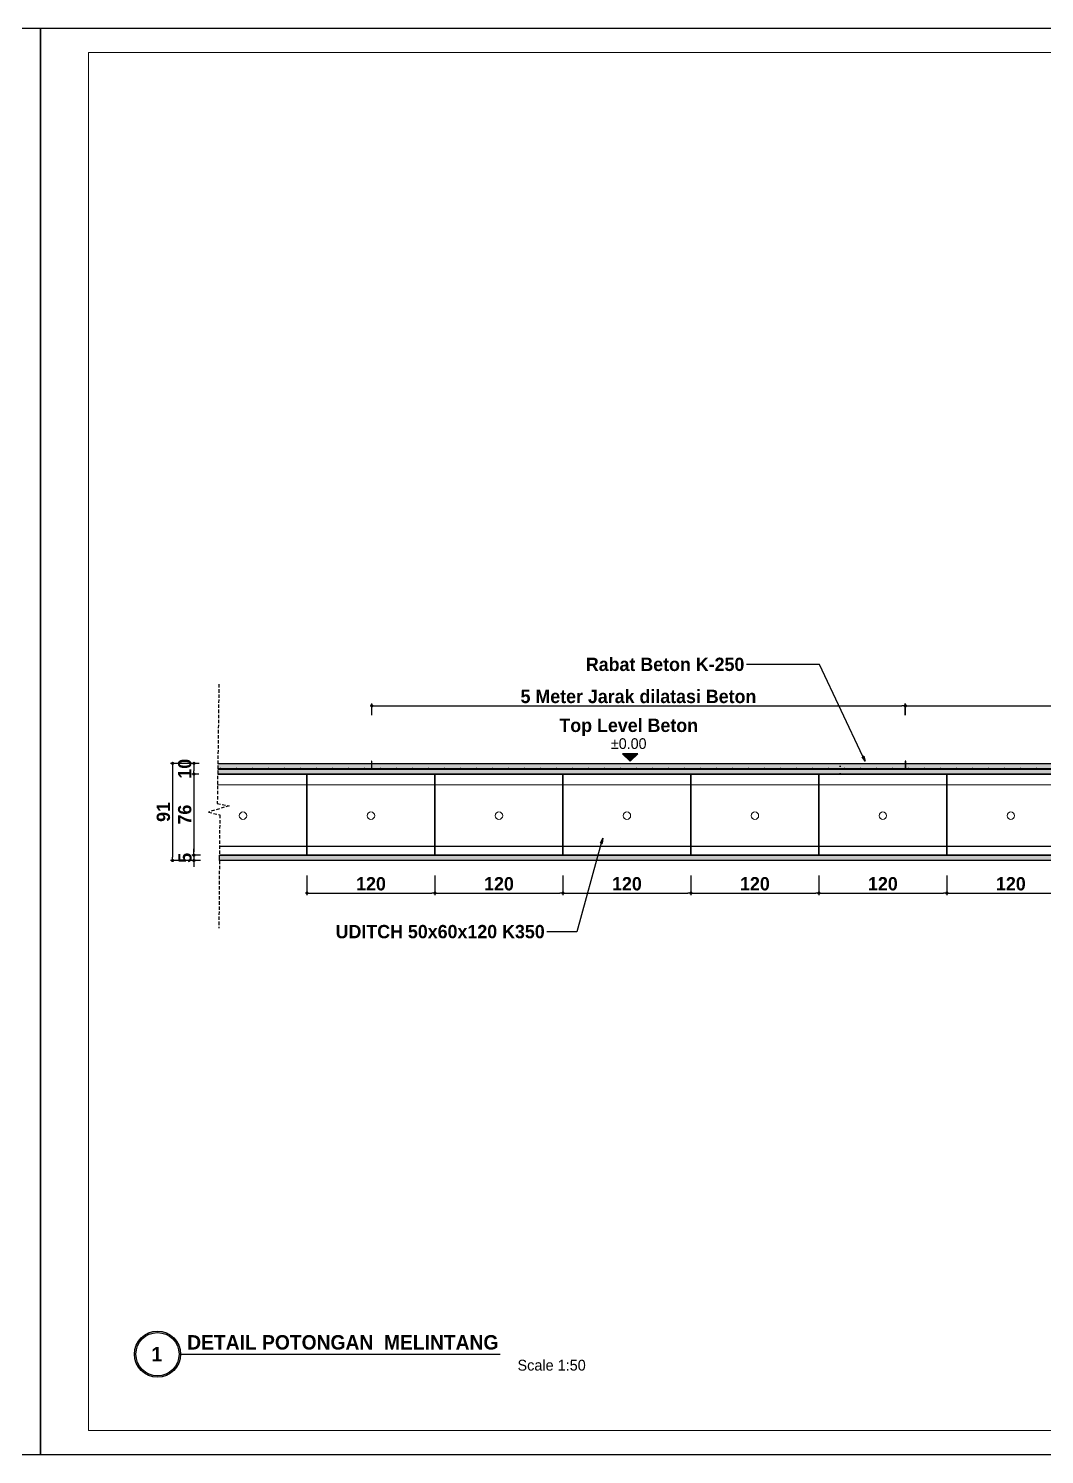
# Model space of a CAD drawing. Header units: centimetres. Extents: x -292707 to 138715, y -53922 to 66277.
# Drawn here: x 29714 to 30667, y -13009 to -11672 of the extents above; entities that cross this region are included whole.
import ezdxf
from ezdxf import colors
from ezdxf.entities.mleader import LeaderData, LeaderLine
from ezdxf.math import Vec2, Vec3

# ---------------------------------------------------------------- set-up
doc = ezdxf.new("R2010")
doc.units = ezdxf.units.CM
doc.linetypes.add('HIDDEN', pattern=[9.525, 6.35, -3.175])
for name, color, linetype in [('A-ALINE-3', 111, 'Continuous'), ('A-ALINE-4', 113, 'Continuous'), ('A-ALINE-7', 119, 'Continuous'), ('A-ANNOTATION', 144, 'Continuous'), ('A-DIM', 157, 'Continuous'), ('A-TEXT', 254, 'Continuous')]:
    doc.layers.add(name, color=color, linetype=linetype)
for name, color, linetype, lineweight, true_color in [('A-FILL-1', 250, 'Continuous', 0, 0x333333), ('A-FILL-2', 7, 'Continuous', 0, 0x4d4d4d), ('A-FILL-3', 7, 'Continuous', 0, 0x666666), ('A-FILL-7', 7, 'Continuous', 0, 0xcccccc)]:
    doc.layers.add(name, color=color, linetype=linetype, lineweight=lineweight, true_color=true_color)
doc.styles.add('Scale 50', font='GOTHICB.TTF', dxfattribs={"height": 12.5})
doc.styles.add('Scale 80', font='GOTHICB.TTF', dxfattribs={"height": 20})
doc.dimstyles.new('Scale 50', dxfattribs={"dimscale": 0, "dimtxt": 7.5, "dimasz": 3, "dimexe": 2, "dimexo": 2, "dimgap": 2, "dimtad": 1, "dimdec": 0, "dimtxsty": 'Scale 50', "dimblk": 'DOT', "dimcen": 2.5, "dimclrd": 256, "dimclre": 256, "dimclrt": 254, "dimadec": 0, "dimazin": 0, "dimtfac": 1, "dimtdec": 0, "dimtmove": 0, "dimatfit": 3, "dimldrblk": 'DOTSMALL', "dimfxl": 1, "dimtfillclr": 256, "dimlwd": -1, "dimlwe": -1, "dimarcsym": 0})

# ---------------------------------------------------------------- blocks, each defined once
blk = doc.blocks.new('jhgkjhkjhkjh')
at = {"layer": 'A-FILL-1', "ltscale": 0.25}
blk.add_lwpolyline([(-1286.61, 931.53), (-933.61, 931.53), (-933.61, 1218.53), (-1286.61, 1218.53)], close=True, dxfattribs=at)
at = {"layer": 'Defpoints'}
blk.add_lwpolyline([(-1296.61, 926.53), (-876.61, 926.53), (-876.61, 1223.53), (-1296.61, 1223.53)], close=True, dxfattribs=at)
blk = doc.blocks.new('A$Cee8faf8f')
at = {"layer": 'A-FILL-7'}
h = blk.add_hatch(color=256, dxfattribs=at)
h.dxf.hatch_style = 1
edge = h.paths.add_edge_path()
edge.add_arc((0.6, 0.6), 0.6, 0, 360)
at = {"layer": 'A-FILL-1', "ltscale": 0.25}
blk.add_circle((0.6, 0.6), 0.6, dxfattribs=at)
blk = doc.blocks.new('GFDFGGFDG')
at = {"ltscale": 0.25}
blk.add_lwpolyline([(14867.5, -12200.6), (14987.5, -12200.6), (14987.5, -12276.6), (14867.5, -12276.6)], close=True, dxfattribs=at)
at = {"layer": 'A-ALINE-3', "ltscale": 0.25}
blk.add_lwpolyline([(14867.5, -12276.6), (14987.5, -12276.6), (14987.5, -12268.6), (14867.5, -12268.6)], close=True, dxfattribs=at)
at = {"layer": 'A-FILL-2'}
for p, q in [((14867.5, -12200.6), (14870.5, -12200.6)), ((14867.5, -12210.6), (14867.5, -12200.6)), ((14896, -12200.6), (14870.5, -12200.6)), ((14899, -12200.6), (14896, -12200.6)), ((14924.5, -12200.6), (14899, -12200.6)), ((14924.5, -12200.6), (14927.5, -12200.6)), ((14927.5, -12200.6), (14930.5, -12200.6)), ((14956, -12200.6), (14930.5, -12200.6)), ((14959, -12200.6), (14956, -12200.6)), ((14984.5, -12200.6), (14959, -12200.6)), ((14984.5, -12200.6), (14987.5, -12200.6)), ((14987.5, -12200.6), (14987.5, -12210.6)), ((14867.5, -12210.6), (14870.5, -12210.6)), ((14867.5, -12210.6), (14867.5, -12260.6)), ((14870.5, -12210.6), (14896, -12210.6)), ((14899, -12210.6), (14896, -12210.6)), ((14899, -12210.6), (14924.5, -12210.6)), ((14924.5, -12210.6), (14927.5, -12210.6)), ((14927.5, -12210.6), (14930.5, -12210.6)), ((14930.5, -12210.6), (14956, -12210.6)), ((14959, -12210.6), (14956, -12210.6)), ((14959, -12210.6), (14984.5, -12210.6)), ((14984.5, -12210.6), (14987.5, -12210.6)), ((14987.5, -12210.6), (14987.5, -12260.6)), ((14867.5, -12268.6), (14867.5, -12260.6)), ((14867.5, -12268.6), (14867.5, -12269.6)), ((14924, -12268.6), (14867.5, -12268.6)), ((14924, -12268.6), (14931, -12268.6)), ((14987.5, -12268.6), (14931, -12268.6)), ((14987.5, -12268.6), (14987.5, -12260.6)), ((14987.5, -12269.6), (14987.5, -12268.6)), ((14867.5, -12269.6), (14867.5, -12276.6)), ((14867.5, -12276.6), (14987.5, -12276.6)), ((14987.5, -12269.6), (14987.5, -12276.6))]:
    blk.add_line(p, q, dxfattribs=at)
at = {"layer": 'A-FILL-2', "ltscale": 0.25}
blk.add_circle((14927.5, -12239.6), 3.5, dxfattribs=at)
blk = doc.blocks.new('*U587')
at = {"layer": 'A-ANNOTATION'}
h = blk.add_hatch(color=256, dxfattribs=at)
h.dxf.hatch_style = 1
h.paths.add_polyline_path([(62379.6, 26197.9, 1), (62443.6, 26197.9, 1)])
h.paths.add_polyline_path([(62441.6, 26197.9, -1), (62381.6, 26197.9, -1)], flags=16)
blk.add_lwpolyline([(62443.6, 26197.9), (62887.8, 26197.9)], dxfattribs=at)
for radius in [32, 30]:
    blk.add_circle((62411.6, 26197.9), radius, dxfattribs=at)
blk = doc.blocks.new('_Dot')
at = {"color": 0, "linetype": 'ByBlock', "lineweight": -2}
blk.add_line((-0.5, 0), (-1, 0), dxfattribs=at)
at = {"color": 0, "linetype": 'ByBlock', "const_width": 0.5}
blk.add_lwpolyline([(-0.25, 0, 1), (0.25, 0, 1)], format="xyb", close=True, dxfattribs=at)
blk = doc.blocks.new('*D969')
at = {"layer": 'A-DIM', "ltscale": 0.25, "transparency": 16777216}
for p, q in [((29975.1, -12466), (29975.1, -12484.5)), ((30095.1, -12466), (30095.1, -12484.5)), ((29978.1, -12482.5), (30092.1, -12482.5))]:
    blk.add_line(p, q, dxfattribs=at)
at = {"layer": 'Defpoints', "color": 0, "ltscale": 0.25, "transparency": 16777216}
for p in [(29975.1, -12464), (30095.1, -12464), (30095.1, -12482.5)]:
    blk.add_point(p, dxfattribs=at)
at = {"layer": 'A-DIM', "ltscale": 0.25, "transparency": 16777216, "xscale": 3, "yscale": 3, "zscale": 3, "rotation": 180}
blk.add_blockref('_Dot', (29975.1, -12482.5), dxfattribs=at)
at = {"layer": 'A-DIM', "ltscale": 0.25, "transparency": 16777216, "xscale": 3, "yscale": 3, "zscale": 3}
blk.add_blockref('_Dot', (30095.1, -12482.5), dxfattribs=at)
at = {"layer": 'A-DIM', "color": 254, "ltscale": 0.25, "transparency": 16777216, "insert": (30035.1, -12473.9), "char_height": 12.5, "attachment_point": 5, "style": 'Scale 50'}
blk.add_mtext('120', dxfattribs=at)
blk = doc.blocks.new('_DotSmall')
at = {"color": 0, "linetype": 'ByBlock', "const_width": 0.5}
blk.add_lwpolyline([(-0.0625, 0, 1), (0.0625, 0, 1)], format="xyb", close=True, dxfattribs=at)
blk = doc.blocks.new('*D970')
at = {"layer": 'A-DIM', "ltscale": 5, "transparency": 16777216}
for p, q in [((30095.1, -12466), (30095.1, -12484.5)), ((30215.1, -12466), (30215.1, -12484.5)), ((30098.1, -12482.5), (30212.1, -12482.5))]:
    blk.add_line(p, q, dxfattribs=at)
at = {"layer": 'Defpoints', "color": 0, "ltscale": 5, "transparency": 16777216}
for p in [(30095.1, -12464), (30215.1, -12464), (30215.1, -12482.5)]:
    blk.add_point(p, dxfattribs=at)
at = {"layer": 'A-DIM', "ltscale": 5, "transparency": 16777216, "xscale": 3, "yscale": 3, "zscale": 3, "rotation": 180}
blk.add_blockref('_Dot', (30095.1, -12482.5), dxfattribs=at)
at = {"layer": 'A-DIM', "ltscale": 5, "transparency": 16777216, "xscale": 3, "yscale": 3, "zscale": 3}
blk.add_blockref('_Dot', (30215.1, -12482.5), dxfattribs=at)
at = {"layer": 'A-DIM', "color": 254, "ltscale": 5, "transparency": 16777216, "insert": (30155.1, -12473.9), "char_height": 12.5, "attachment_point": 5, "style": 'Scale 50'}
blk.add_mtext('120', dxfattribs=at)
blk = doc.blocks.new('*D975')
at = {"layer": 'A-DIM', "ltscale": 5, "transparency": 16777216}
for p, q in [((30215.1, -12466), (30215.1, -12484.5)), ((30335.1, -12466), (30335.1, -12484.5)), ((30218.1, -12482.5), (30332.1, -12482.5))]:
    blk.add_line(p, q, dxfattribs=at)
at = {"layer": 'Defpoints', "color": 0, "ltscale": 5, "transparency": 16777216}
for p in [(30215.1, -12464), (30335.1, -12464), (30335.1, -12482.5)]:
    blk.add_point(p, dxfattribs=at)
at = {"layer": 'A-DIM', "ltscale": 5, "transparency": 16777216, "xscale": 3, "yscale": 3, "zscale": 3, "rotation": 180}
blk.add_blockref('_Dot', (30215.1, -12482.5), dxfattribs=at)
at = {"layer": 'A-DIM', "ltscale": 5, "transparency": 16777216, "xscale": 3, "yscale": 3, "zscale": 3}
blk.add_blockref('_Dot', (30335.1, -12482.5), dxfattribs=at)
at = {"layer": 'A-DIM', "color": 254, "ltscale": 5, "transparency": 16777216, "insert": (30275.1, -12473.9), "char_height": 12.5, "attachment_point": 5, "style": 'Scale 50'}
blk.add_mtext('120', dxfattribs=at)
blk = doc.blocks.new('*D976')
at = {"layer": 'A-DIM', "ltscale": 5, "transparency": 16777216}
for p, q in [((30335.1, -12466), (30335.1, -12484.5)), ((30455.1, -12466), (30455.1, -12484.5)), ((30338.1, -12482.5), (30452.1, -12482.5))]:
    blk.add_line(p, q, dxfattribs=at)
at = {"layer": 'Defpoints', "color": 0, "ltscale": 5, "transparency": 16777216}
for p in [(30335.1, -12464), (30455.1, -12464), (30455.1, -12482.5)]:
    blk.add_point(p, dxfattribs=at)
at = {"layer": 'A-DIM', "ltscale": 5, "transparency": 16777216, "xscale": 3, "yscale": 3, "zscale": 3, "rotation": 180}
blk.add_blockref('_Dot', (30335.1, -12482.5), dxfattribs=at)
at = {"layer": 'A-DIM', "ltscale": 5, "transparency": 16777216, "xscale": 3, "yscale": 3, "zscale": 3}
blk.add_blockref('_Dot', (30455.1, -12482.5), dxfattribs=at)
at = {"layer": 'A-DIM', "color": 254, "ltscale": 5, "transparency": 16777216, "insert": (30395.1, -12473.9), "char_height": 12.5, "attachment_point": 5, "style": 'Scale 50'}
blk.add_mtext('120', dxfattribs=at)
blk = doc.blocks.new('*D977')
at = {"layer": 'A-DIM', "ltscale": 5, "transparency": 16777216}
for p, q in [((30455.1, -12466), (30455.1, -12484.5)), ((30575.1, -12466), (30575.1, -12484.5)), ((30458.1, -12482.5), (30572.1, -12482.5))]:
    blk.add_line(p, q, dxfattribs=at)
at = {"layer": 'Defpoints', "color": 0, "ltscale": 5, "transparency": 16777216}
for p in [(30455.1, -12464), (30575.1, -12464), (30575.1, -12482.5)]:
    blk.add_point(p, dxfattribs=at)
at = {"layer": 'A-DIM', "ltscale": 5, "transparency": 16777216, "xscale": 3, "yscale": 3, "zscale": 3, "rotation": 180}
blk.add_blockref('_Dot', (30455.1, -12482.5), dxfattribs=at)
at = {"layer": 'A-DIM', "ltscale": 5, "transparency": 16777216, "xscale": 3, "yscale": 3, "zscale": 3}
blk.add_blockref('_Dot', (30575.1, -12482.5), dxfattribs=at)
at = {"layer": 'A-DIM', "color": 254, "ltscale": 5, "transparency": 16777216, "insert": (30515.1, -12473.9), "char_height": 12.5, "attachment_point": 5, "style": 'Scale 50'}
blk.add_mtext('120', dxfattribs=at)
blk = doc.blocks.new('*D978')
at = {"layer": 'A-DIM', "ltscale": 5, "transparency": 16777216}
for p, q in [((30575.1, -12466), (30575.1, -12484.5)), ((30695.1, -12466), (30695.1, -12484.5)), ((30578.1, -12482.5), (30692.1, -12482.5))]:
    blk.add_line(p, q, dxfattribs=at)
at = {"layer": 'Defpoints', "color": 0, "ltscale": 5, "transparency": 16777216}
for p in [(30575.1, -12464), (30695.1, -12464), (30695.1, -12482.5)]:
    blk.add_point(p, dxfattribs=at)
at = {"layer": 'A-DIM', "ltscale": 5, "transparency": 16777216, "xscale": 3, "yscale": 3, "zscale": 3, "rotation": 180}
blk.add_blockref('_Dot', (30575.1, -12482.5), dxfattribs=at)
at = {"layer": 'A-DIM', "ltscale": 5, "transparency": 16777216, "xscale": 3, "yscale": 3, "zscale": 3}
blk.add_blockref('_Dot', (30695.1, -12482.5), dxfattribs=at)
at = {"layer": 'A-DIM', "color": 254, "ltscale": 5, "transparency": 16777216, "insert": (30635.1, -12473.9), "char_height": 12.5, "attachment_point": 5, "style": 'Scale 50'}
blk.add_mtext('120', dxfattribs=at)
blk = doc.blocks.new('*D983')
at = {"layer": 'A-DIM', "ltscale": 5, "transparency": 16777216}
for p, q in [((30035.8, -12315.9), (30035.8, -12305)), ((30038.8, -12307), (30533, -12307)), ((30536, -12315.9), (30536, -12305))]:
    blk.add_line(p, q, dxfattribs=at)
at = {"layer": 'Defpoints', "color": 0, "ltscale": 5, "transparency": 16777216}
for p in [(30536, -12307), (30035.8, -12317.9), (30536, -12317.9)]:
    blk.add_point(p, dxfattribs=at)
at = {"layer": 'A-DIM', "ltscale": 5, "transparency": 16777216, "xscale": 3, "yscale": 3, "zscale": 3, "rotation": 180}
blk.add_blockref('_Dot', (30035.8, -12307), dxfattribs=at)
at = {"layer": 'A-DIM', "ltscale": 5, "transparency": 16777216, "xscale": 3, "yscale": 3, "zscale": 3}
blk.add_blockref('_Dot', (30536, -12307), dxfattribs=at)
at = {"layer": 'A-DIM', "color": 254, "ltscale": 5, "transparency": 16777216, "insert": (30285.9, -12298.3), "char_height": 12.5, "width": 259.105, "attachment_point": 5, "style": 'Scale 50'}
blk.add_mtext('5 Meter Jarak dilatasi Beton', dxfattribs=at)
blk = doc.blocks.new('*D984')
at = {"layer": 'A-DIM', "ltscale": 5, "transparency": 16777216}
for p, q in [((30536.3, -12315.9), (30536.3, -12305)), ((30539.3, -12307), (31033.5, -12307)), ((31036.5, -12315.9), (31036.5, -12305))]:
    blk.add_line(p, q, dxfattribs=at)
at = {"layer": 'Defpoints', "color": 0, "ltscale": 5, "transparency": 16777216}
for p in [(31036.5, -12307), (30536.3, -12317.9), (31036.5, -12317.9)]:
    blk.add_point(p, dxfattribs=at)
at = {"layer": 'A-DIM', "ltscale": 5, "transparency": 16777216, "xscale": 3, "yscale": 3, "zscale": 3, "rotation": 180}
blk.add_blockref('_Dot', (30536.3, -12307), dxfattribs=at)
at = {"layer": 'A-DIM', "ltscale": 5, "transparency": 16777216, "xscale": 3, "yscale": 3, "zscale": 3}
blk.add_blockref('_Dot', (31036.5, -12307), dxfattribs=at)
at = {"layer": 'A-DIM', "color": 254, "ltscale": 5, "transparency": 16777216, "insert": (30786.4, -12298.3), "char_height": 12.5, "width": 292.56, "attachment_point": 5, "style": 'Scale 50'}
blk.add_mtext('5 Meter Jarak dilatasi Beton', dxfattribs=at)
blk = doc.blocks.new('A$Cb77c0ee4')
at = {"layer": 'A-ANNOTATION'}
h = blk.add_hatch(color=256, dxfattribs=at)
h.dxf.hatch_style = 1
h.paths.add_polyline_path([(3, 1.5), (0, 1.5), (1.5, 0)])
edge = h.paths.add_edge_path(flags=17)
edge.add_line((3, 1.5), (0, 1.5))
for points in [[(3, 1.5), (0, 1.5)], [(3, 1.5), (0, 1.5), (1.5, 0), (3, 1.5)]]:
    blk.add_lwpolyline(points, dxfattribs=at)
blk = doc.blocks.new('_Closed')
at = {"color": 0, "linetype": 'ByBlock', "lineweight": -2}
for p, q in [((-1, 0.17), (0, 0)), ((-1, 0.17), (-1, -0.17)), ((0, 0), (-1, -0.17)), ((0, 0), (-1, 0))]:
    blk.add_line(p, q, dxfattribs=at)
blk = doc.blocks.new('*D971')
at = {"layer": 'A-DIM', "ltscale": 5, "transparency": 16777216}
for p, q in [((29873.9, -12361), (29867.1, -12361)), ((29873.7, -12371), (29867.1, -12371)), ((29869.1, -12364), (29869.1, -12368))]:
    blk.add_line(p, q, dxfattribs=at)
at = {"layer": 'Defpoints', "color": 0, "ltscale": 5, "transparency": 16777216}
for p in [(29875.9, -12361), (29869.1, -12371), (29875.7, -12371)]:
    blk.add_point(p, dxfattribs=at)
at = {"layer": 'A-DIM', "ltscale": 5, "transparency": 16777216, "xscale": 3, "yscale": 3, "zscale": 3}
for p, rotation in [((29869.1, -12361), 90), ((29869.1, -12371), 270)]:
    blk.add_blockref('_Dot', p, dxfattribs=dict(at, rotation=rotation))
at = {"layer": 'A-DIM', "color": 254, "ltscale": 5, "transparency": 16777216, "insert": (29860.5, -12366), "char_height": 12.5, "attachment_point": 5, "rotation": 90, "style": 'Scale 50'}
blk.add_mtext('10', dxfattribs=at)
blk = doc.blocks.new('*D972')
at = {"layer": 'A-DIM', "ltscale": 5, "transparency": 16777216}
for p, q in [((29873.7, -12371), (29867.1, -12371)), ((29869.1, -12374), (29869.1, -12444)), ((29875.4, -12447), (29867.1, -12447))]:
    blk.add_line(p, q, dxfattribs=at)
at = {"layer": 'Defpoints', "color": 0, "ltscale": 5, "transparency": 16777216}
for p in [(29875.7, -12371), (29869.1, -12447), (29877.4, -12447)]:
    blk.add_point(p, dxfattribs=at)
at = {"layer": 'A-DIM', "ltscale": 5, "transparency": 16777216, "xscale": 3, "yscale": 3, "zscale": 3}
for p, rotation in [((29869.1, -12371), 90), ((29869.1, -12447), 270)]:
    blk.add_blockref('_Dot', p, dxfattribs=dict(at, rotation=rotation))
at = {"layer": 'A-DIM', "color": 254, "ltscale": 5, "transparency": 16777216, "insert": (29860.5, -12409), "char_height": 12.5, "attachment_point": 5, "rotation": 90, "style": 'Scale 50'}
blk.add_mtext('76', dxfattribs=at)
blk = doc.blocks.new('*D973')
at = {"layer": 'A-DIM', "ltscale": 5, "transparency": 16777216}
for p, q in [((29869.1, -12444), (29869.1, -12441)), ((29875.4, -12447), (29867.1, -12447)), ((29875.4, -12452), (29867.1, -12452)), ((29869.1, -12447), (29869.1, -12452)), ((29869.1, -12455), (29869.1, -12458))]:
    blk.add_line(p, q, dxfattribs=at)
at = {"layer": 'Defpoints', "color": 0, "ltscale": 5, "transparency": 16777216}
for p in [(29869.1, -12452), (29877.4, -12447), (29877.4, -12452)]:
    blk.add_point(p, dxfattribs=at)
at = {"layer": 'A-DIM', "ltscale": 5, "transparency": 16777216, "xscale": 3, "yscale": 3, "zscale": 3}
for p, rotation in [((29869.1, -12447), 270), ((29869.1, -12452), 90)]:
    blk.add_blockref('_Dot', p, dxfattribs=dict(at, rotation=rotation))
at = {"layer": 'A-DIM', "color": 254, "ltscale": 5, "transparency": 16777216, "insert": (29860.7, -12449.5), "char_height": 12.5, "attachment_point": 5, "rotation": 90, "style": 'Scale 50'}
blk.add_mtext('5', dxfattribs=at)
blk = doc.blocks.new('*D974')
at = {"layer": 'A-DIM', "ltscale": 5, "transparency": 16777216}
for p, q in [((29873.9, -12361), (29847.1, -12361)), ((29849.1, -12364), (29849.1, -12449)), ((29873.9, -12452), (29847.1, -12452))]:
    blk.add_line(p, q, dxfattribs=at)
at = {"layer": 'Defpoints', "color": 0, "ltscale": 5, "transparency": 16777216}
for p in [(29875.9, -12361), (29849.1, -12452), (29875.9, -12452)]:
    blk.add_point(p, dxfattribs=at)
at = {"layer": 'A-DIM', "ltscale": 5, "transparency": 16777216, "xscale": 3, "yscale": 3, "zscale": 3}
for p, rotation in [((29849.1, -12361), 90), ((29849.1, -12452), 270)]:
    blk.add_blockref('_Dot', p, dxfattribs=dict(at, rotation=rotation))
at = {"layer": 'A-DIM', "color": 254, "ltscale": 5, "transparency": 16777216, "insert": (29840.5, -12406.5), "char_height": 12.5, "attachment_point": 5, "rotation": 90, "style": 'Scale 50'}
blk.add_mtext('91', dxfattribs=at)

msp = doc.modelspace()

# ---------------------------------------------------------------- hatches: boundary and pattern name
at = {"ltscale": 5}
h = msp.add_hatch(dxfattribs=at)
h.set_pattern_fill('ANGLE', color=256)
h.set_pattern_definition([(0, (14942.428, -1e-11), (0, 6.985), [5.08, -1.905]), (90, (14942.428, -1e-11), (-6.985, 4e-16), [5.08, -1.905])])
h.paths.add_polyline_path([(30475.1, -12371), (30475.6, -12371), (30475.6, -12359), (30475.1, -12359)])
at = {"layer": 'A-FILL-2'}
h = msp.add_hatch(color=256, dxfattribs=at)
h.dxf.hatch_style = 1
h.paths.add_polyline_path([(30035.5, -12365), (30036, -12365), (30036, -12359), (30035.5, -12359)])
h = msp.add_hatch(color=256, dxfattribs=at)
h.dxf.hatch_style = 1
h.paths.add_polyline_path([(30536, -12365), (30536.5, -12365), (30536.5, -12359), (30536, -12359)])
at = {"layer": 'A-FILL-3', "ltscale": 0.25}
h = msp.add_hatch(dxfattribs=at)
h.set_pattern_fill('AR-CONC', color=256, scale=0.09)
h.set_pattern_definition([(50, (-19864.906, 28055.769), (16.3966202, -1.4345177), [1.7145, -18.8595]), (355, (-19864.906, 28055.77), (-3.171908, 17.195116), [1.3716, -15.0876526]), (100.451445, (-19863.54, 28055.65), (13.2247122, 15.7605977), [1.457101, -16.028122]), (46.1842, (-19864.906, 28060.341), (24.3971137, -3.7838095), [2.57175, -28.28925]), (96.635558, (-19862.873, 28060.026), (21.366372, 22.268351), [2.185652, -24.042205]), (351.18415, (-19864.906, 28060.34), (21.366372, 22.268351), [2.057397, -22.631376]), (21, (-19862.62, 28059.198), (13.6452952, -9.2038678), [1.7145, -18.8595]), (326, (-19862.62, 28059.198), (5.5621826, 16.576917), [1.3716, -15.0876]), (71.451445, (-19861.483, 28058.431), (19.2074777, 7.3730492), [1.457101, -16.0280944]), (37.5, (-19864.906, 28055.769), (0.2779743, 7.6099535), [0, -14.90472, 0, -15.3162, 0, -15.14475]), (7.5, (-19864.906, 28055.769), (6.0137696, 9.0162517), [0, -8.73252, 0, -14.56182, 0, -5.77215]), (327.5, (-19870.004, 28055.769), (12.20315357, -0.51558696), [0, -5.715, 0, -17.8308, 0, -23.6601]), (317.5, (-19872.29, 28055.769), (13.3316263, 2.2883842), [0, -7.4295, 0, -11.84148, 0, -16.8021])])
h.paths.add_polyline_path([(31263.2, -12371), (31263.4, -12361), (29891.5, -12361), (29891.4, -12371)])
at = {"layer": 'A-FILL-7'}
h = msp.add_hatch(color=256, dxfattribs=at)
h.dxf.hatch_style = 1
h.paths.add_polyline_path([(31263.3, -12366.5), (31263.3, -12366), (29891.4, -12366), (29891.4, -12366.6)])

# ---------------------------------------------------------------- linework, layer by layer
at = {"ltscale": 0.25}
msp.add_lwpolyline([(29891.4, -12371), (29975.1, -12371), (29975.1, -12447), (29893, -12447)], dxfattribs=at)
at = {"layer": 'A-ALINE-3', "ltscale": 0.25}
msp.add_lwpolyline([(29893, -12447), (29975.1, -12447), (29975.1, -12439), (29893.1, -12439)], dxfattribs=at)
at = {"layer": 'A-ALINE-7', "ltscale": 5}
for points in [[(30035.5, -12365), (30036, -12365), (30036, -12359), (30035.5, -12359)], [(30536, -12365), (30536.5, -12365), (30536.5, -12359), (30536, -12359)]]:
    msp.add_lwpolyline(points, close=True, dxfattribs=at)
at = {"layer": 'A-FILL-2'}
for p, q in [((29912.1, -12371), (29891.4, -12371)), ((29912.1, -12371), (29915.1, -12371)), ((29915.1, -12371), (29918.1, -12371)), ((29943.6, -12371), (29918.1, -12371)), ((29946.6, -12371), (29943.6, -12371)), ((29972.1, -12371), (29946.6, -12371)), ((29972.1, -12371), (29975.1, -12371)), ((29975.1, -12371), (29975.1, -12381)), ((29891.2, -12381), (29912.1, -12381)), ((29912.1, -12381), (29915.1, -12381)), ((29915.1, -12381), (29918.1, -12381)), ((29918.1, -12381), (29943.6, -12381)), ((29946.6, -12381), (29943.6, -12381)), ((29946.6, -12381), (29972.1, -12381)), ((29972.1, -12381), (29975.1, -12381)), ((29975.1, -12381), (29975.1, -12431)), ((29911.6, -12439), (29893.1, -12439)), ((29911.6, -12439), (29918.6, -12439)), ((29975.1, -12439), (29918.6, -12439)), ((29975.1, -12439), (29975.1, -12431)), ((29975.1, -12440), (29975.1, -12439)), ((29975.1, -12440), (29975.1, -12447)), ((29893, -12447), (29975.1, -12447))]:
    msp.add_line(p, q, dxfattribs=at)
at = {"layer": 'A-FILL-2', "ltscale": 0.25}
msp.add_circle((29915.1, -12410), 3.5, dxfattribs=at)
at = {"layer": 'A-TEXT', "linetype": 'HIDDEN', "ltscale": 0.5}
msp.add_lwpolyline([(29892.5, -12286.8), (29891, -12398.6), (29902.1, -12400.7), (29882.9, -12406.6), (29893.3, -12409.3), (29892.5, -12515.5)], dxfattribs=at)
at = {"layer": 'A-TEXT', "ltscale": 0.25}
for points in [[(29891.5, -12361), (31263.4, -12361)], [(31263.3, -12366), (29891.4, -12366)], [(29891.4, -12366.6), (31263.3, -12366.5)], [(31263.2, -12370.9), (29891.4, -12371)], [(31263.2, -12370.9), (29891.4, -12371)]]:
    msp.add_lwpolyline(points, dxfattribs=at)

# ---------------------------------------------------------------- block references
at = {"ltscale": 0.25, "xscale": 4.711602529588466, "yscale": 4.711602529588466, "zscale": 4.711602529588466}
msp.add_blockref('A$Cb77c0ee4', (30271.1, -12359), dxfattribs=at)
for p in [(15107.6, -170.4), (15227.6, -170.4), (15347.6, -170.4), (15467.6, -170.4), (15587.6, -170.4), (15707.6, -170.4)]:
    msp.add_blockref('GFDFGGFDG', p)
at = {"layer": 'A-ALINE-7', "ltscale": 0.25, "xscale": 0.4999999999995392, "yscale": 0.4999999999995392, "zscale": 0.4999999999995392}
for p in [(29893.8, -12366), (29908.8, -12366), (29923.8, -12366), (29938.8, -12366), (29953.8, -12366), (29968.8, -12366), (29983.8, -12366), (29998.8, -12366), (30013.8, -12366), (30028.8, -12366), (30043.8, -12366), (30058.8, -12366), (30073.8, -12366), (30088.8, -12366), (30103.8, -12366), (30118.8, -12366), (30133.8, -12366), (30148.8, -12366), (30163.8, -12366), (30178.8, -12366), (30193.8, -12366), (30208.8, -12366), (30223.8, -12366), (30238.8, -12366), (30253.8, -12366), (30268.8, -12366), (30283.8, -12366), (30298.8, -12366), (30313.8, -12366), (30328.8, -12366), (30343.8, -12366), (30358.8, -12366), (30373.8, -12366), (30388.8, -12366), (30403.8, -12366), (30418.8, -12366), (30433.8, -12366), (30448.8, -12366), (30463.8, -12366), (30478.8, -12366), (30493.8, -12366), (30508.8, -12366), (30523.8, -12366), (30538.8, -12366), (30553.8, -12366), (30568.8, -12366), (30583.8, -12366), (30598.8, -12366), (30613.8, -12366), (30628.8, -12366), (30643.8, -12366), (30658.8, -12366)]:
    msp.add_blockref('A$Cee8faf8f', p, dxfattribs=at)
at = {"layer": 'A-TEXT'}
for name, p, xscale, yscale, zscale in [('jhgkjhkjhkjh', (33670, -17178.1), 4.5, 4.5, 4.5), ('jhgkjhkjhkjh', (35560, -17178.1), 4.5, 4.5, 4.5), ('*U587', (-12292.9, -30598.3), 0.6749999999999999, 0.6749999999999999, 0.6749999999999999)]:
    msp.add_blockref(name, p, dxfattribs=dict(at, xscale=xscale, yscale=yscale, zscale=zscale))

# ---------------------------------------------------------------- texts
at = {"ltscale": 0.25, "attachment_point": 5, "style": 'Scale 50'}
for s, insert, char_height in [('Top Level Beton', (30276.8, -12327.2), 12.5), ('{\\fCentury Gothic|b0|i0|c0|p34;%%P0.00}', (30276.8, -12342.5), 10)]:
    msp.add_mtext_dynamic_manual_height_columns(s, width=146.541, gutter_width=62.5, heights=[0], dxfattribs=dict(at, insert=insert, char_height=char_height))
at = {"layer": 'A-TEXT', "ltscale": 0.25, "style": 'Scale 80'}
for s, width, insert, char_height, attachment_point in [('DETAIL POTONGAN  MELINTANG', 425.871, (30154.6, -12903.7), 13.5, 6), ('1', 41.85, (29834.3, -12914.7), 13.5, 5), ('{\\fCentury Gothic|b0|i0|c0|p34;Scale 1:50}', 366.088, (30236.5, -12925.1), 10.125, 6)]:
    msp.add_mtext_dynamic_manual_height_columns(s, width=width, gutter_width=50.6, heights=[0], dxfattribs=dict(at, insert=insert, char_height=char_height, attachment_point=attachment_point))

# ---------------------------------------------------------------- dimensions: what is measured, and where the dimension line sits
at = {"layer": 'A-DIM', "ltscale": 5}
for base, p1, p2, picture, middle in [((30536, -12307), (30035.8, -12317.9), (30536, -12317.9), '*D983', (30285.9, -12298.3)), ((31036.5, -12307), (30536.3, -12317.9), (31036.5, -12317.9), '*D984', (30786.4, -12298.3))]:
    dim = msp.add_linear_dim(base=base, p1=p1, p2=p2, text='5 Meter Jarak dilatasi Beton', dimstyle='Scale 50', override={"dimscale": 1}, dxfattribs=at)
    dim.commit()
    dim.dimension.update_dxf_attribs({"geometry": picture, "text_midpoint": middle})
for base, p1, p2, override, picture, middle in [((29849.1, -12452), (29875.9, -12361), (29875.9, -12452), {"dimscale": 1}, '*D974', (29840.5, -12406.5)), ((29869.1, -12447), (29875.7, -12371), (29877.4, -12447), {"dimscale": 1, "dimtmove": 1}, '*D972', (29860.5, -12409))]:
    dim = msp.add_linear_dim(base=base, p1=p1, p2=p2, angle=90, dimstyle='Scale 50', override=override, dxfattribs=at)
    dim.commit()
    dim.dimension.update_dxf_attribs({"geometry": picture, "text_midpoint": middle})
for base, p1, p2, override, picture, middle in [((29869.1, -12371), (29875.9, -12361), (29875.7, -12371), {"dimscale": 1}, '*D971', (29869.1, -12366)), ((29869.1, -12452), (29877.4, -12447), (29877.4, -12452), {"dimscale": 1, "dimtmove": 1}, '*D973', (29869.1, -12449.5))]:
    dim = msp.add_linear_dim(base=base, p1=p1, p2=p2, angle=90, dimstyle='Scale 50', override=override, dxfattribs=at)
    dim.commit()
    dim.dimension.update_dxf_attribs({"geometry": picture, "text_midpoint": middle, "dimtype": 160})
at = {"layer": 'A-DIM', "ltscale": 0.25}
dim = msp.add_linear_dim(base=(30095.1, -12482.5), p1=(29975.1, -12464), p2=(30095.1, -12464), dimstyle='Scale 50', override={"dimscale": 1}, dxfattribs=at)
dim.commit()
dim.dimension.update_dxf_attribs({"geometry": '*D969', "text_midpoint": (30035.1, -12473.9)})
at = {"layer": 'A-DIM', "ltscale": 5}
for base, p1, p2, picture, middle in [((30215.1, -12482.5), (30095.1, -12464), (30215.1, -12464), '*D970', (30155.1, -12473.9)), ((30335.1, -12482.5), (30215.1, -12464), (30335.1, -12464), '*D975', (30275.1, -12473.9)), ((30455.1, -12482.5), (30335.1, -12464), (30455.1, -12464), '*D976', (30395.1, -12473.9)), ((30575.1, -12482.5), (30455.1, -12464), (30575.1, -12464), '*D977', (30515.1, -12473.9)), ((30695.1, -12482.5), (30575.1, -12464), (30695.1, -12464), '*D978', (30635.1, -12473.9))]:
    dim = msp.add_linear_dim(base=base, p1=p1, p2=p2, dimstyle='Scale 50', override={"dimscale": 1, "dimtmove": 1}, dxfattribs=at)
    dim.commit()
    dim.dimension.update_dxf_attribs({"geometry": picture, "text_midpoint": middle})

# ---------------------------------------------------------------- leaders
at = {"ltscale": 0.25}
ml = msp.add_multileader_mtext('Standard', dxfattribs=at)
ml.set_content('Rabat Beton K-250', color=254, style='Scale 50')
ml.set_leader_properties(color=256, linetype='ByLayer', lineweight=-1)
ml.set_arrow_properties(name='CLOSED')
ml.build(insert=Vec2(0, 0))
ml.multileader.update_dxf_attribs({"dogleg_length": 29.3, "arrow_head_size": 5})
ctx = ml.context
ctx.base_point, ctx.char_height, ctx.arrow_head_size, ctx.plane_origin = Vec3(30230.4, -12268.3), 12.5, 5, Vec3(30498.5, -12359)
ctx.text_align_type = 2
notes = []
notes.append((ctx, [(0, (1, 1, 0), (30455.7, -12268.3), (-1, 0), 68.5, [(0, [(30498.5, -12359)], 0, [])])]))
ctx.mtext.insert, ctx.mtext.alignment, ctx.mtext.flow_direction = Vec3(30385.2, -12261.9), 3, 5
ml = msp.add_multileader_mtext('Standard', dxfattribs=at)
ml.set_content('UDITCH 50x60x120 K350', color=254, style='Scale 50')
ml.set_leader_properties(color=256, linetype='ByLayer', lineweight=-1)
ml.set_arrow_properties(name='CLOSED')
ml.build(insert=Vec2(0, 0))
ml.multileader.update_dxf_attribs({"dogleg_length": 29.3, "arrow_head_size": 5})
ctx = ml.context
ctx.base_point, ctx.char_height, ctx.arrow_head_size, ctx.plane_origin = Vec3(29999.4, -12518.8), 12.5, 5, Vec3(30252.4, -12446.9)
ctx.text_align_type = 2
notes.append((ctx, [(0, (1, 1, 0), (30228.2, -12518.8), (-1, 0), 28.2, [(0, [(30252.4, -12431)], 0, [])])]))
ctx.mtext.insert, ctx.mtext.alignment, ctx.mtext.flow_direction = Vec3(30198, -12512.4), 3, 5
for ctx, leaders in notes:
    for number, flags, end, landing, length, lines in leaders:
        leader = LeaderData()
        leader.index, (leader.has_last_leader_line, leader.has_dogleg_vector, leader.attachment_direction) = number, flags
        leader.last_leader_point, leader.dogleg_vector, leader.dogleg_length = Vec3(end), Vec3(landing), length
        for number, points, colour, breaks in lines:
            line = LeaderLine()
            line.index, line.vertices, line.color, line.breaks = number, Vec3.list(points), colors.encode_raw_color(colour), breaks
            leader.lines.append(line)
        ctx.leaders.append(leader)

# ---------------------------------------------------------------- next in the draw order: wipeouts: each hides what was drawn before it
msp.add_wipeout([(29893, -12447), (29893, -12452), (29957, -12452), (29957, -12447), (29893, -12447), (29893, -12452)])

# ---------------------------------------------------------------- next in the draw order: hatches: boundary and pattern name
h = msp.add_hatch()
h.set_pattern_fill('AR-SAND', color=256, scale=0.05)
h.set_pattern_definition([(37.5, (15120, -1e-11), (-0.08000156, 2.44706619), [0, -1.9304, 0, -2.159, 0, -2.06375]), (7.5, (15120, -1e-11), (2.2476164, 3.5841255), [0, -1.0414, 0, -1.7399, 0, -0.66675]), (327.5, (15118.438, -1e-11), (3.95496185, 0.00718592), [0, -0.635, 0, -2.286, 0, -2.9845]), (317.5, (15118.438, -1e-11), (3.81778226, 1.1146466), [0, -0.3175, 0, -1.4986, 0, -1.7145])])
h.paths.add_polyline_path([(29895.8, -12447), (29954.3, -12447), (29957, -12447), (31264.9, -12447), (31264.9, -12452.1), (29893, -12452), (29893, -12447)])

# ---------------------------------------------------------------- next in the draw order: linework, layer by layer
at = {"layer": 'A-ALINE-4', "ltscale": 0.25}
msp.add_lwpolyline([(29895.8, -12447), (29954.3, -12447), (29957, -12447), (31264.9, -12447), (31264.9, -12452.1), (29893, -12452), (29893, -12447), (29895.8, -12447)], dxfattribs=at)

doc.saveas('drawing.dxf')
